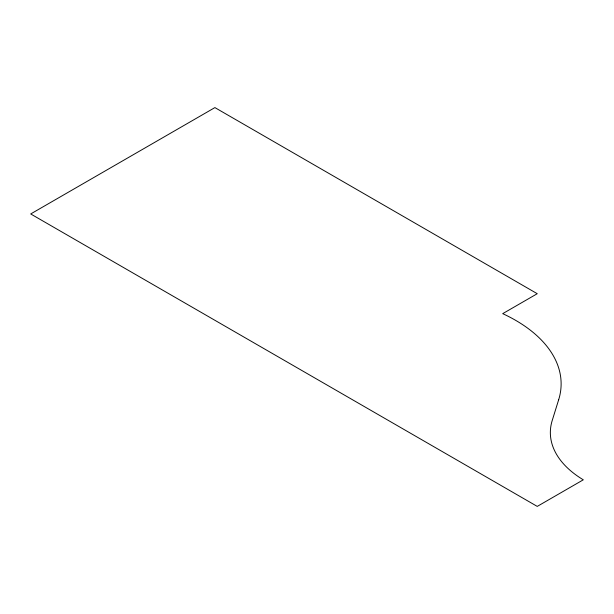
<?xml version="1.0" encoding="UTF-8"?>
<svg xmlns="http://www.w3.org/2000/svg" width="614" height="614" viewBox="0 0 614 614"><rect width="100%" height="100%" fill="white"/><g stroke="black" fill="none" stroke-linecap="round" stroke-linejoin="round"><path stroke-width="0.92" d="M558.671 399.737L552.209 420.529A118.065 68.162 0 0 0 583.3 479.81L537.25 506.404L30.7 213.948L214.9 107.596L537.25 293.707L502.712 313.647A155.764 89.928 0 0 1 558.671 399.737"/></g></svg>
